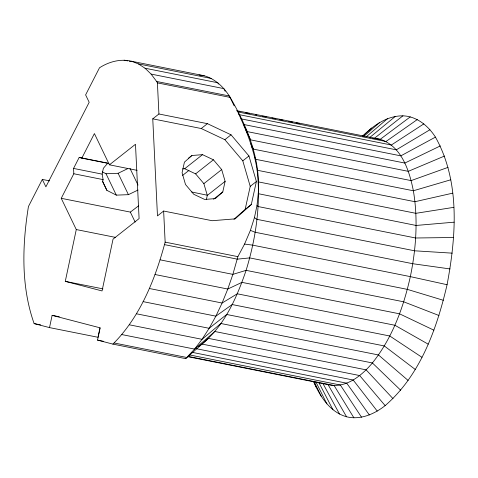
<?xml version="1.0" encoding="UTF-8"?>
<svg xmlns="http://www.w3.org/2000/svg" width="478" height="478" viewBox="0 0 478 478"><rect width="100%" height="100%" fill="white"/><g stroke="black" fill="none" stroke-linecap="round" stroke-linejoin="round"><path stroke-width="0.72" d="M99.998 327.902L98.008 337.283L49.515 327.603L52.126 315.337L100.135 327.842L97.53 340.109L112.916 344.118L185.649 358.637L194.594 349.095L202.039 339.32L209.149 328.296L215.865 316.155L222.097 303.022L227.785 289.041L232.87 274.366L237.883 256.65L244.569 244.061L250.394 230.366L254.439 217.645L256.997 205.516L258.24 193.68C260.659 159.18 247.234 126.598 230.151 97.398C224.266 87.564 215.447 78.936 204.19 75.745L131.45 61.226C120.438 58.555 108.841 61.77 99.496 67.792L85.616 94.889L89.183 102.286L45.882 186.832L42.321 179.429L49.557 180.875M313.562 381.701C320.176 396.519 329.975 412.132 346.55 416.774C360.382 420.21 374.399 414.085 385.149 405.625C420.389 375.128 436.79 328.882 447.079 284.715C456.167 236.216 460.434 181.754 435.446 137.12C428.276 125.875 416.78 116.291 402.918 115.831C387.144 115.7 373.551 125.427 362.718 135.985M138.028 190.023L128.415 194.666L116.321 195.132L106.899 190.369L102.68 181.658L103.099 179.609L102.155 174.135L103.344 168.316L107.783 163.141L79.187 157.435L73.558 168.429L73.815 173.759L61.244 198.31L76.283 229.56L65.277 281.357L102.041 290.935L113.047 239.137L139.092 218.589L135.483 144.278L109.438 164.826L94.399 133.577L81.828 158.122L79.187 157.435M206.365 199.655L207.297 195.406L203.873 183.636L195.598 173.861L184.693 168.716L182.572 168.883M191.899 155.511L184.424 162.132L182.082 172.755L185.512 184.532L193.787 194.301L204.692 199.451L215.303 198.597L222.778 191.971L225.12 181.347L221.69 169.571L213.421 159.801L202.517 154.657L191.899 155.511L188.452 158.23M233.981 219.271L245.154 209.376L250.221 186.36L242.794 160.847L224.869 139.684L201.244 128.528L152.757 118.849L157.471 215.901L163.637 211.031L212.13 220.711L235.122 218.864L251.32 204.506L256.387 181.491L248.966 155.983L231.041 134.814L207.416 123.665L158.923 113.985L152.757 118.849M112.916 344.118C140.383 316.573 155.26 279.122 165.149 242.131L163.637 211.031M42.321 179.429L28.441 206.52C22.239 245.214 20.853 286.179 34.129 323.594L49.515 327.603M362.862 136.057L371.669 128.026M198.555 346.532C223.459 328.422 236.449 298.666 246.104 270.357C255.981 238.092 261.024 203.837 257.116 170.162L257.08 169.81C254.021 149.937 246.773 131.02 238.199 112.928M363.465 136.666L379.586 122.565M366.1 136.941L387.491 118.693M185.649 358.637L208.504 338.388L366.1 369.841L392.994 398.646M369.691 137.533L395.3 116.435M201.244 128.528L207.416 123.665M184.693 168.716L202.517 154.657M224.869 139.684L231.041 134.814M182.59 175.42L188.953 170.401M195.598 173.861L213.421 159.801M203.873 183.636L221.69 169.571M242.794 160.847L248.966 155.983M207.297 195.406L225.12 181.347M213.582 199.224L222.778 191.971M250.221 186.36L256.387 181.491M245.154 209.376L251.32 204.506M402.918 115.831L374.214 138.447L372.756 138.154M61.244 198.31L130.345 212.101L138.572 205.851M410.273 116.877L380.231 139.301L375.553 138.638M417.276 119.572L385.961 141.506L237.124 111.798M423.849 123.874L391.345 145.025L238.857 114.589M429.931 129.747L396.316 149.829L240.912 118.813M435.446 137.12L400.833 155.864L243.236 124.405M102.262 171.847L106.026 173.747L118.126 173.281L127.74 168.638M440.334 145.915L404.83 163.058L247.24 131.605L243.905 125.606M444.546 156.031L408.278 171.339L250.687 139.881L245.483 129.239M448.035 167.366L411.128 180.606L253.537 149.154L251.763 147.051M450.76 179.788L413.362 190.77L255.766 159.317L254.649 157.238M452.69 193.16L414.94 201.716L257.349 170.258L257.08 169.81M453.807 207.344L415.854 213.319L258.263 181.867M454.1 222.18L416.093 225.455L258.24 193.68M453.562 237.5L415.651 237.996L258.06 206.538L256.997 205.516M452.2 253.149L414.54 250.795L256.949 219.342L254.439 217.645M244.569 244.061L252.754 245.166L410.345 276.625L447.079 284.715M450.031 268.941L412.765 263.719L255.168 232.26L250.394 230.366M199.039 75.01L204.19 75.745M124.101 60.18L127.74 60.903M129.191 61.196L130.643 61.489M131.45 61.226L138.453 63.921L211.192 78.44M138.453 63.921L145.031 68.223L217.771 82.742L218.446 84.056M145.031 68.223L151.114 74.096L223.847 88.615L225.168 91.256M151.114 74.096L156.629 81.469L229.362 95.988L234.202 105.901M156.629 81.469L157.411 82.879L230.151 97.398M236.502 110.615L380.231 139.301C401.699 146.28 409.395 170.819 413.362 190.77C418.202 219.229 416.135 248.47 410.345 276.625C403.486 307.42 392.313 338.095 372.386 362.951C361.721 375.684 345.869 388.734 328.093 384.671L187.28 356.564M238.51 111.362L239.974 111.649M245.806 112.814L249.456 113.543M255.294 114.708L256.752 115.001M262.589 116.166L266.234 116.895M272.072 118.06L275.722 118.789M279.367 119.512L283.018 120.241M288.855 121.406L292.5 122.135M296.151 122.864L299.796 123.593M81.828 158.122L108.912 163.53M109.438 164.826L137.078 170.341M73.558 168.429L102.155 174.135M73.815 173.759L103.099 179.609M165.149 242.131L237.883 256.65M164.552 244.64L237.285 259.154L249.719 257.911L407.316 289.363L443.369 300.292M76.283 229.56L115.562 237.399M160.136 259.847L232.87 274.366L246.104 270.357L403.701 301.809L438.953 315.498M155.051 274.521L227.785 289.041L241.952 282.361L399.542 313.819L433.869 330.173M149.363 288.503L222.097 303.022L237.291 293.803L394.888 325.255L428.18 344.154M65.277 281.357L102.961 288.879M143.131 301.636L215.865 316.155L232.194 304.546L389.785 336.004L421.949 357.293M136.415 313.783L209.149 328.296L226.703 314.482L384.294 345.941L415.233 369.434M129.299 324.801L202.039 339.32L220.878 323.498L378.474 354.957L408.122 380.452M202.086 344.094L359.677 375.553L385.149 405.625M52.126 315.337L59.362 316.783M196.339 348.707L353.2 380.016L377.232 411.086M121.86 334.576L194.594 349.095L214.789 331.493L372.386 362.951L400.678 390.227M192.06 352.316L346.735 383.189L369.327 414.958M34.129 323.594L40.678 324.903M189.318 354.885L340.348 385.029L361.523 417.216M188.195 356.403L334.11 385.525L353.899 417.82M114.176 342.995L186.91 357.514M97.53 340.109L103.32 341.268M191.714 191.995L207.554 195.293M326.821 384.181L328.093 384.671L346.55 416.774M323.068 383.756L339.547 414.079M319.023 382.884L332.969 409.777M250.854 143.842L253.537 149.154M315.976 382.077L326.886 403.904M314.273 381.988L321.371 396.531M129.98 168.381L138.023 185.088M118.126 173.281L128.415 194.666M130.345 212.101L135.143 222.073M106.026 173.747L116.321 195.132M102.4 181.013L106.899 190.369M314.518 383.015L316.484 387.742M157.411 82.879L158.923 113.985"/></g></svg>
